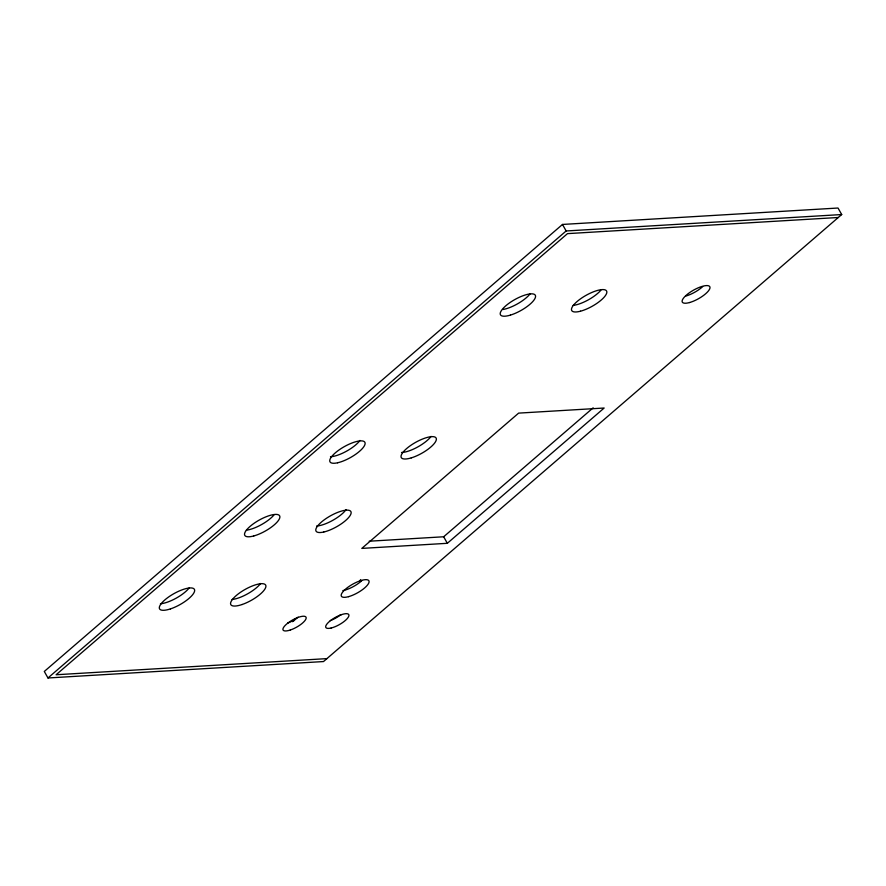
<?xml version="1.0" encoding="UTF-8"?>
<svg xmlns="http://www.w3.org/2000/svg" width="886" height="886" viewBox="0 0 886 886"><rect width="100%" height="100%" fill="white"/><g stroke="black" fill="none" stroke-linecap="round" stroke-linejoin="round"><path stroke-width="1.33" d="M340.501 614.574L340.7 615.216M292.491 621.673L296.367 618.317M360.214 580.286L360.691 579.61M293.864 620.787L294.717 619.901M562.488 224.446L44.3 671.455L47.966 677.978L323.512 661.554L841.7 214.545L838.034 208.022L562.488 224.446L566.154 230.969L841.7 214.545M47.966 677.978L566.154 230.969M369.185 541.213L443.664 536.772L593.166 407.815M447.33 543.306L604.152 408.025L518.631 413.12L361.809 548.401L447.33 543.306L443.664 536.772M838.289 217.491L567.494 233.627L56.117 674.755L326.923 658.619M360.713 581.393L360.059 580.817M361.665 580.784A15.76 4.951 -29.3 0 1 342.86 590.597M340.8 614.685A13.135 4.12 -29.3 0 1 330.223 620.643M298.15 617.143A13.135 4.12 -29.3 0 1 287.607 623.146M702.664 286.632A15.76 4.951 -29.3 0 1 685.919 296.013M431.083 436.399A19.968 6.268 -29.3 0 1 401.524 452.491M359.96 440.453A19.968 6.268 -29.3 0 1 330.478 456.733M530.26 293.62A19.968 6.268 -29.3 0 1 502.871 309.502M600.907 290.165A19.968 6.268 -29.3 0 1 573.131 305.382M189.117 588.016A19.968 6.268 -29.3 0 1 160.444 603.754M260.595 583.486A19.968 6.268 -29.3 0 1 232.043 599.479M274.095 514.81A19.968 6.268 -29.3 0 1 246.386 530.171M346.049 509.649A19.968 6.268 -29.3 0 1 316.612 526.007M510.425 315.106A19.968 6.268 -29.3 0 0 535.509 295.758A19.968 6.268 -29.3 0 0 507.756 304.197A19.968 6.268 -29.3 0 0 510.425 315.106M689.574 302.536A15.76 4.951 -29.3 0 0 709.996 287.33A15.76 4.951 -29.3 0 0 688.577 293.355A15.76 4.951 -29.3 0 0 689.574 302.536M290.309 630.012A13.135 4.12 -29.3 0 0 306.058 617.243A13.135 4.12 -29.3 0 0 287.297 623.511A13.135 4.12 -29.3 0 0 290.309 630.012M580.485 311.207A19.968 6.268 -29.3 0 0 606.844 292.026A19.968 6.268 -29.3 0 0 580.153 299.103A19.968 6.268 -29.3 0 0 580.485 311.207M242.155 604.496A19.968 6.268 -29.3 0 0 265.667 585.103A19.968 6.268 -29.3 0 0 236.916 594.982A19.968 6.268 -29.3 0 0 242.155 604.496M170.433 608.903A19.968 6.268 -29.3 0 0 194.477 589.511A19.968 6.268 -29.3 0 0 166.036 598.925A19.968 6.268 -29.3 0 0 170.433 608.903M253.784 535.952A19.968 6.268 -29.3 0 0 279.887 516.726A19.968 6.268 -29.3 0 0 252.964 524.091A19.968 6.268 -29.3 0 0 253.784 535.952M323.767 532.021A19.968 6.268 -29.3 0 0 351.122 513.094A19.968 6.268 -29.3 0 0 325.527 518.908A19.968 6.268 -29.3 0 0 323.767 532.021M411.27 457.885A19.968 6.268 -29.3 0 0 436.311 438.548A19.968 6.268 -29.3 0 0 408.512 447.031A19.968 6.268 -29.3 0 0 411.27 457.885M337.61 462.78A19.968 6.268 -29.3 0 0 365.087 443.875A19.968 6.268 -29.3 0 0 339.626 449.545A19.968 6.268 -29.3 0 0 337.61 462.78M348.563 596.655A15.76 4.951 -29.3 0 0 369.085 581.46A15.76 4.951 -29.3 0 0 347.766 587.363A15.76 4.951 -29.3 0 0 348.563 596.655M331.131 628.019A13.135 4.12 -29.3 0 0 348.94 615.504A13.135 4.12 -29.3 0 0 331.873 619.591A13.135 4.12 -29.3 0 0 331.131 628.019"/></g></svg>
